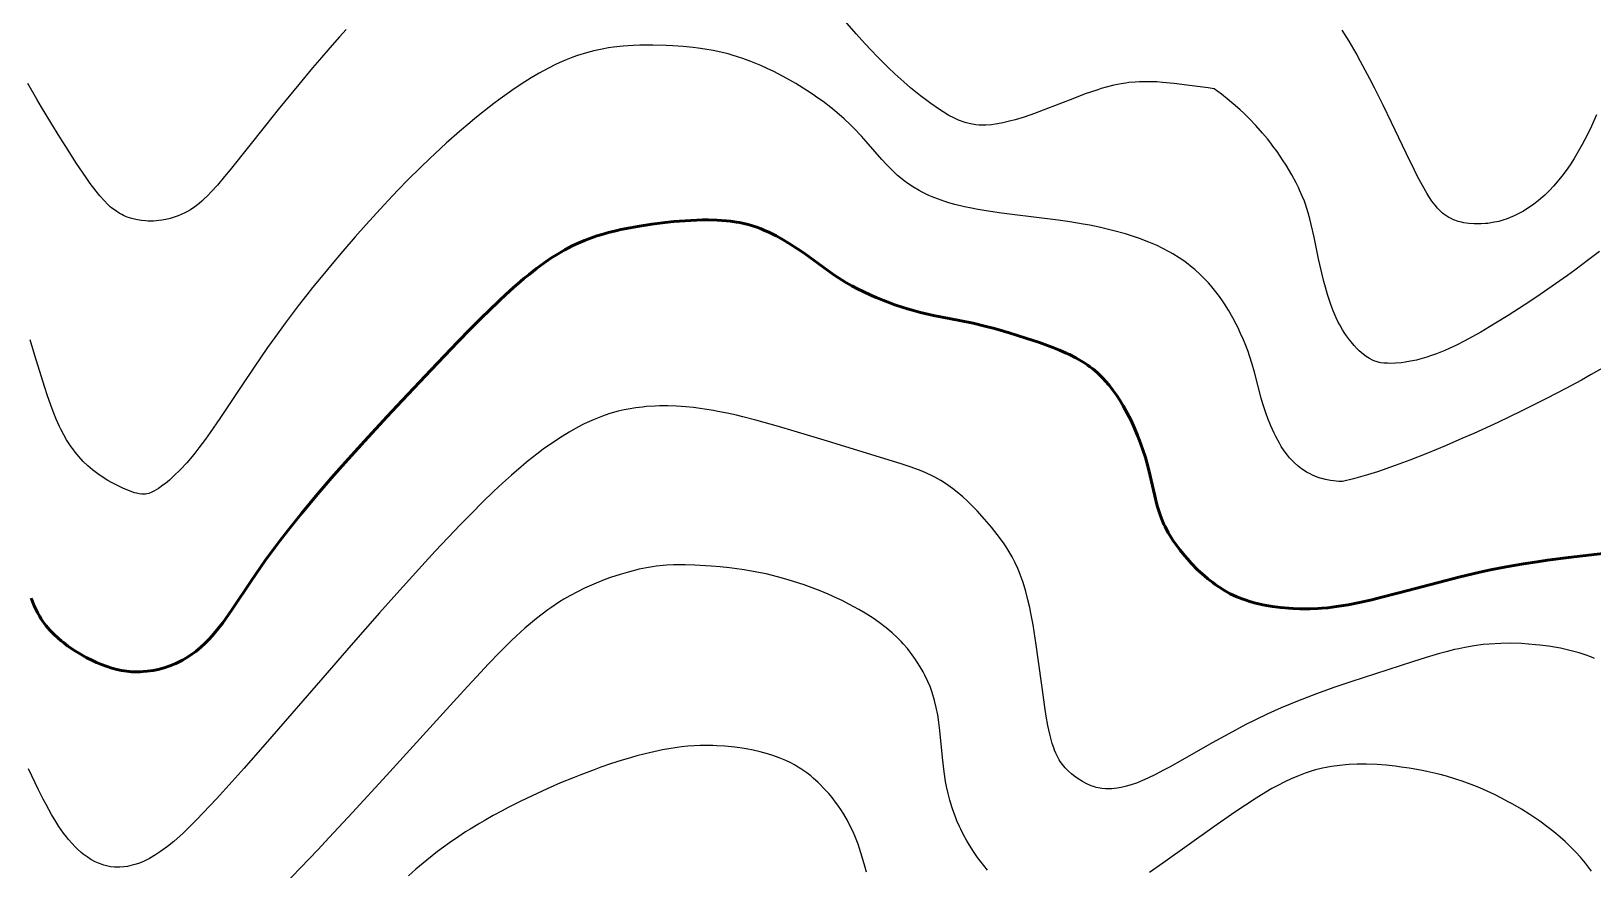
# Model space of a CAD drawing. Header units: metres. Extents: x 545098 to 555652, y 1854398 to 1862642.
# Drawn here: x 546805.4 to 547162.6, y 1859234.2 to 1859426 of the extents above; entities that cross this region are included whole.
import ezdxf

# ---------------------------------------------------------------- set-up
doc = ezdxf.new("R2010")
doc.units = ezdxf.units.M
doc.header["$LTSCALE"] = 6.8
doc.layers.add('1', color=7, linetype='Continuous', lineweight=25)
doc.layers.add('2', color=7, linetype='Continuous', lineweight=53)

msp = doc.modelspace()

# ---------------------------------------------------------------- linework, layer by layer
at = {"layer": '1'}
for points in [[(546877.43, 1859426.38), (546875.96, 1859424.75), (546873.69, 1859422.19), (546871.36, 1859419.5), (546869.78, 1859417.64), (546866.61, 1859413.84), (546861.93, 1859408.12), (546858.97, 1859404.44), (546850.89, 1859394.33), (546849.66, 1859392.83), (546848, 1859390.85), (546846.51, 1859389.19), (546845.81, 1859388.46), (546844.91, 1859387.58), (546844.47, 1859387.18), (546843.81, 1859386.62), (546842.83, 1859385.87), (546841.82, 1859385.2), (546841.14, 1859384.8), (546840.68, 1859384.56), (546839.75, 1859384.11), (546839.05, 1859383.82), (546838.58, 1859383.65), (546837.16, 1859383.2), (546836.21, 1859382.98), (546835.27, 1859382.81), (546834.64, 1859382.73), (546833.39, 1859382.62), (546832.16, 1859382.61), (546831.55, 1859382.64), (546830.65, 1859382.72), (546829.76, 1859382.86), (546829.32, 1859382.95), (546828.46, 1859383.17), (546827.39, 1859383.53), (546826.56, 1859383.89), (546826.15, 1859384.09), (546825.55, 1859384.43), (546824.66, 1859385), (546823.89, 1859385.57), (546823.5, 1859385.89), (546822.93, 1859386.41), (546822.07, 1859387.28), (546821.08, 1859388.41), (546820.25, 1859389.44), (546818.92, 1859391.22), (546817.96, 1859392.59), (546815.81, 1859395.79), (546813.31, 1859399.65), (546811.97, 1859401.78), (546809.88, 1859405.16), (546807.75, 1859408.69), (546806.7, 1859410.49), (546804.64, 1859414.09)], [(547066.81, 1859414.06), (547064.19, 1859414.31), (547062.88, 1859414.41), (547061.57, 1859414.47), (547060.91, 1859414.48), (547058.9, 1859414.45), (547057.88, 1859414.39), (547056.49, 1859414.26), (547055.78, 1859414.17), (547054.7, 1859414), (547053.04, 1859413.67), (547051.31, 1859413.23), (547050.13, 1859412.89), (547049.33, 1859412.64), (547047.72, 1859412.1), (547046.5, 1859411.67), (547044.04, 1859410.75), (547036.85, 1859407.95), (547034.86, 1859407.21), (547032.5, 1859406.4), (547030.48, 1859405.77), (547029.19, 1859405.42), (547027.64, 1859405.06), (547026.45, 1859404.84), (547025.87, 1859404.75), (547025.02, 1859404.64), (547023.78, 1859404.55), (547022.72, 1859404.55), (547022.2, 1859404.57), (547021.44, 1859404.64), (547020.3, 1859404.82), (547019.29, 1859405.07), (547018.78, 1859405.22), (547017.48, 1859405.71), (547016.41, 1859406.2), (547015.3, 1859406.78), (547014.01, 1859407.55), (547012.91, 1859408.26), (547011.15, 1859409.47), (547010.23, 1859410.15), (547008.79, 1859411.25), (547007.3, 1859412.45), (547006.53, 1859413.09), (547004.97, 1859414.44), (547002.95, 1859416.26), (547001.3, 1859417.83), (546999.21, 1859419.91), (546997.3, 1859421.91), (546995.39, 1859424.01), (546994.1, 1859425.46), (546991.54, 1859428.43)], [(547145.04, 1859384.01), (547144.58, 1859383.79), (547143.68, 1859383.41), (547142.79, 1859383.07), (547142.2, 1859382.87), (547141.05, 1859382.54), (547139.66, 1859382.24), (547138.59, 1859382.08), (547138.06, 1859382.02), (547137.04, 1859381.95), (547136.06, 1859381.94), (547135.43, 1859381.96), (547134.22, 1859382.06), (547133.09, 1859382.22), (547132.56, 1859382.33), (547131.79, 1859382.53), (547131.05, 1859382.78), (547130.7, 1859382.92), (547130, 1859383.24), (547129.67, 1859383.42), (547129.18, 1859383.72), (547128.54, 1859384.18), (547128.23, 1859384.43), (547127.77, 1859384.84), (547127.09, 1859385.52), (547126.5, 1859386.21), (547125.76, 1859387.19), (547125.08, 1859388.21), (547124.61, 1859388.97), (547123.61, 1859390.72), (547122.51, 1859392.8), (547121.7, 1859394.4), (547119.87, 1859398.16), (547116.51, 1859405.18), (547114.61, 1859409.09), (547112.61, 1859413.11), (547111.58, 1859415.13), (547109.48, 1859419.08), (547108.42, 1859420.99), (547106.83, 1859423.74), (547106.3, 1859424.61), (547105.24, 1859426.29)], [(546999.99, 1859396.67), (546998.46, 1859398.41), (546996.39, 1859400.8), (546995.32, 1859402), (546993.63, 1859403.81), (546992.73, 1859404.7), (546991.32, 1859406.02), (546989.67, 1859407.45), (546988.29, 1859408.56), (546986.51, 1859409.92), (546985.05, 1859410.97), (546984.31, 1859411.48), (546982.81, 1859412.47), (546980.29, 1859414.04), (546978.27, 1859415.2), (546976.26, 1859416.28), (546975.26, 1859416.79), (546973.77, 1859417.51), (546972.28, 1859418.18), (546971.53, 1859418.5), (546970.04, 1859419.1), (546968.18, 1859419.78), (546966.69, 1859420.27), (546965.94, 1859420.5), (546964.81, 1859420.82), (546963.11, 1859421.24), (546961.4, 1859421.61), (546959.49, 1859421.95), (546957.96, 1859422.18), (546956.8, 1859422.32), (546954.49, 1859422.55), (546952.19, 1859422.7), (546950.65, 1859422.77), (546947.6, 1859422.83), (546944.58, 1859422.8), (546943.09, 1859422.75), (546940.84, 1859422.6), (546938.6, 1859422.36), (546937.48, 1859422.21), (546935.98, 1859421.95), (546934.1, 1859421.55), (546932.4, 1859421.11), (546930.36, 1859420.47), (546929.33, 1859420.1), (546927.76, 1859419.49), (546926.17, 1859418.79), (546925.36, 1859418.41), (546923.7, 1859417.58), (546921.57, 1859416.41), (546919.8, 1859415.37), (546917.5, 1859413.91), (546915.33, 1859412.45), (546912.64, 1859410.54), (546911.25, 1859409.5), (546909.09, 1859407.84), (546906.85, 1859406.05), (546905.7, 1859405.1), (546903.35, 1859403.1), (546900.31, 1859400.41), (546897.79, 1859398.09), (546896.5, 1859396.87), (546894.53, 1859394.97), (546891.51, 1859391.95), (546889.44, 1859389.83), (546888.04, 1859388.36), (546885.21, 1859385.34), (546882.04, 1859381.85), (546879.5, 1859378.99), (546876.65, 1859375.7), (546873.85, 1859372.38), (546872.47, 1859370.71), (546869.76, 1859367.38), (546868.43, 1859365.71), (546866.5, 1859363.24), (546863.72, 1859359.58), (546861.12, 1859356.01), (546859.47, 1859353.69), (546856.39, 1859349.23), (546853.57, 1859345.01), (546848.58, 1859337.48), (546846.36, 1859334.24), (546845.3, 1859332.76), (546843.78, 1859330.74), (546842.82, 1859329.51), (546842.19, 1859328.75), (546840.98, 1859327.34), (546839.56, 1859325.79), (546837.98, 1859324.23), (546837.01, 1859323.36), (546836.11, 1859322.61), (546835.54, 1859322.17), (546834.5, 1859321.43), (546833.46, 1859320.81), (546832.98, 1859320.58), (546832.31, 1859320.32), (546831.87, 1859320.21), (546831.58, 1859320.16), (546831.01, 1859320.12), (546830.71, 1859320.12), (546830.11, 1859320.2), (546829.48, 1859320.34)], [(547164.1, 1859375.64), (547161.7, 1859373.8), (547158.48, 1859371.41), (547156.75, 1859370.16), (547154.02, 1859368.23), (547149.75, 1859365.29), (547146.84, 1859363.35), (547143.21, 1859361), (547140.35, 1859359.23), (547138.96, 1859358.39), (547136.93, 1859357.2), (547134.98, 1859356.11), (547133.13, 1859355.12), (547131.39, 1859354.25), (547129.76, 1859353.49), (547128.73, 1859353.04), (547126.79, 1859352.25), (547125.44, 1859351.77), (547124.6, 1859351.49), (547123.01, 1859351.02), (547122.27, 1859350.83), (547120.89, 1859350.53), (547119.63, 1859350.32), (547118.85, 1859350.22), (547117.44, 1859350.1), (547116.19, 1859350.06), (547115.62, 1859350.07), (547114.81, 1859350.12), (547114.07, 1859350.22), (547113.71, 1859350.29), (547113.03, 1859350.47), (547112.7, 1859350.58), (547112.22, 1859350.78), (547111.5, 1859351.15), (547110.71, 1859351.67), (547110.06, 1859352.17), (547109.16, 1859352.95), (547108.7, 1859353.4), (547107.99, 1859354.14), (547107.28, 1859354.97), (547106.93, 1859355.41), (547106.22, 1859356.37), (547105.87, 1859356.89), (547105.35, 1859357.71), (547104.68, 1859358.88), (547104.35, 1859359.5), (547103.87, 1859360.49), (547103.41, 1859361.53), (547103.18, 1859362.07), (547102.55, 1859363.77), (547101.89, 1859365.79), (547101.41, 1859367.48), (547101.07, 1859368.77), (547100.43, 1859371.38), (547099.85, 1859373.98), (547098.81, 1859378.89), (547098.17, 1859381.79), (547097.84, 1859383.15), (547097.47, 1859384.49), (547096.84, 1859386.47), (547096.6, 1859387.14), (547096.2, 1859388.15), (547095.6, 1859389.54), (547095.26, 1859390.26), (547094.7, 1859391.38), (547093.75, 1859393.15), (547092.41, 1859395.42), (547091.64, 1859396.62), (547090.37, 1859398.48), (547089.43, 1859399.77), (547088.93, 1859400.42), (547088.14, 1859401.4), (547087.03, 1859402.74), (547085.52, 1859404.43), (547084.05, 1859405.96), (547082.65, 1859407.33), (547081.91, 1859408.02), (547080.76, 1859409.04), (547078.94, 1859410.58), (547077.65, 1859411.6), (547075.96, 1859412.86), (547074.58, 1859413.06), (547069.76, 1859413.71), (547066.81, 1859414.06)], [(547163.45, 1859406.89), (547161.94, 1859403.65), (547160.73, 1859401.25), (547160.13, 1859400.11), (547159.23, 1859398.48), (547158.31, 1859396.94), (547157.39, 1859395.5), (547156.45, 1859394.14), (547155.51, 1859392.88), (547154.45, 1859391.57), (547153.6, 1859390.6), (547152.64, 1859389.58), (547151.57, 1859388.54), (547150.71, 1859387.78), (547150.07, 1859387.24), (547148.79, 1859386.26), (547147.52, 1859385.4), (547146.69, 1859384.89), (547146.13, 1859384.57), (547145.04, 1859384.01)], [(547149.72, 1859340.89), (547146.22, 1859339.15), (547140.83, 1859336.57), (547135.38, 1859334.06), (547132.65, 1859332.85), (547129.04, 1859331.29), (547124.59, 1859329.45), (547120.69, 1859327.92), (547117.34, 1859326.67), (547113.34, 1859325.29), (547111.05, 1859324.57), (547109.95, 1859324.24), (547107.83, 1859323.64), (547105.34, 1859323.03), (547104.47, 1859323.07), (547103.3, 1859323.19), (547102.59, 1859323.29), (547101.43, 1859323.52), (547100.61, 1859323.72), (547100.19, 1859323.84), (547099.57, 1859324.05), (547098.47, 1859324.5), (547097.93, 1859324.77), (547097.13, 1859325.21), (547096.35, 1859325.71), (547095.97, 1859325.98), (547095.21, 1859326.57), (547094.29, 1859327.39), (547093.24, 1859328.49), (547092.74, 1859329.09), (547092.01, 1859330.05), (547091.32, 1859331.08), (547090.88, 1859331.8), (547090.05, 1859333.32), (547089.66, 1859334.11), (547088.93, 1859335.75), (547088.26, 1859337.42), (547087.85, 1859338.55), (547087.13, 1859340.82), (547086.76, 1859342.09), (547085.21, 1859348.06), (547084.69, 1859349.87), (547084.08, 1859351.76), (547083.73, 1859352.74), (547083.04, 1859354.55), (547082.66, 1859355.47), (547082.03, 1859356.89), (547081.36, 1859358.32), (547081, 1859359.04), (547080.24, 1859360.47), (547079.22, 1859362.26), (547078.34, 1859363.66), (547077.88, 1859364.35), (547077.17, 1859365.36), (547076.06, 1859366.83), (547075.13, 1859367.95), (547074.65, 1859368.49), (547073.92, 1859369.28), (547072.77, 1859370.41), (547071.57, 1859371.5), (547070.95, 1859372.02), (547069.66, 1859373.02), (547069, 1859373.5), (547067.97, 1859374.2), (547066.55, 1859375.09), (547065.81, 1859375.51), (547064.1, 1859376.42), (547062.91, 1859376.99), (547061.06, 1859377.8), (547058.89, 1859378.63), (547057.08, 1859379.24), (547055.68, 1859379.68), (547052.75, 1859380.48), (547049.66, 1859381.19), (547047.5, 1859381.63), (547046.02, 1859381.9), (547042.97, 1859382.4), (547040.28, 1859382.79), (547034.74, 1859383.5), (547029.78, 1859384.11), (547027.34, 1859384.43), (547023.8, 1859384.95), (547021.54, 1859385.33), (547020.45, 1859385.53), (547018.88, 1859385.86), (547016.65, 1859386.4), (547015.26, 1859386.8), (547014.37, 1859387.08), (547012.67, 1859387.67), (547011.46, 1859388.15), (547010.69, 1859388.49), (547009.22, 1859389.2), (547008.52, 1859389.57), (547007.18, 1859390.36), (547005.91, 1859391.21), (547005.1, 1859391.8), (547004.58, 1859392.21), (547003.56, 1859393.06), (547002.33, 1859394.21), (547001.01, 1859395.55), (546999.99, 1859396.67)], [(546829.48, 1859320.34), (546829.03, 1859320.47), (546828.05, 1859320.81), (546826.35, 1859321.52), (546825.42, 1859321.96), (546823.95, 1859322.73), (546822.94, 1859323.31), (546821.66, 1859324.1), (546820.65, 1859324.8), (546819.41, 1859325.74), (546818.34, 1859326.65), (546817.33, 1859327.62), (546816.28, 1859328.77), (546815.49, 1859329.74), (546814.92, 1859330.5), (546814.56, 1859331.01), (546813.52, 1859332.61), (546812.88, 1859333.73), (546812.27, 1859334.88), (546811.88, 1859335.66), (546811.15, 1859337.27), (546810.57, 1859338.67), (546810.2, 1859339.63), (546809.14, 1859342.63), (546808.45, 1859344.75), (546806.28, 1859351.85), (546805.17, 1859355.41)], [(547166.52, 1859349.93), (547162.23, 1859347.5), (547159.97, 1859346.25), (547156.43, 1859344.35), (547152.01, 1859342.05), (547149.72, 1859340.89)], [(547039.27, 1859262.11), (547038.92, 1859263.16), (547038.75, 1859263.72), (547038.44, 1859264.94), (547038.14, 1859266.28), (547037.95, 1859267.25), (547037.57, 1859269.4), (547037.25, 1859271.42), (547036.61, 1859275.94), (547035.74, 1859282.44), (547035.28, 1859285.67), (547034.81, 1859288.77), (547034.56, 1859290.23), (547034.05, 1859292.96), (547033.79, 1859294.23), (547033.38, 1859296.02), (547032.89, 1859297.87), (547032.27, 1859299.91), (547031.83, 1859301.18), (547031.37, 1859302.38), (547031.04, 1859303.16), (547030.36, 1859304.63), (547029.74, 1859305.83), (547029.31, 1859306.6), (547028.4, 1859308.09), (547027.92, 1859308.82), (547026.91, 1859310.24), (547025.83, 1859311.64), (547025.08, 1859312.57), (547023.48, 1859314.43), (547021.77, 1859316.31), (547020.87, 1859317.25), (547019.46, 1859318.64), (547018.48, 1859319.54), (547017.2, 1859320.63), (547016.14, 1859321.46), (547014.76, 1859322.44), (547013.46, 1859323.25), (547012.12, 1859324), (547011.21, 1859324.46), (547009.32, 1859325.3), (547008.36, 1859325.68), (547006.41, 1859326.4), (547004.42, 1859327.06), (546986.77, 1859332.51), (546979.89, 1859334.59), (546976.34, 1859335.62), (546971.11, 1859337.07), (546968.14, 1859337.83), (546966.69, 1859338.18), (546964.56, 1859338.66), (546962.47, 1859339.09), (546961.45, 1859339.28), (546959.42, 1859339.62), (546958.42, 1859339.77), (546956.92, 1859339.96), (546955.17, 1859340.14), (546953, 1859340.29), (546951.05, 1859340.35), (546949.1, 1859340.34), (546948.13, 1859340.3), (546946.17, 1859340.16), (546945.19, 1859340.07), (546943.71, 1859339.88), (546941.93, 1859339.59), (546941.03, 1859339.41), (546939.66, 1859339.1), (546938.26, 1859338.72), (546937.54, 1859338.5), (546936.07, 1859338), (546935.32, 1859337.72), (546934.16, 1859337.25), (546932.57, 1859336.53), (546931.74, 1859336.13), (546930.47, 1859335.47), (546928.48, 1859334.36), (546926.83, 1859333.35), (546924.64, 1859331.92), (546922.54, 1859330.42), (546921.06, 1859329.31), (546919.11, 1859327.76), (546917.46, 1859326.4), (546915.29, 1859324.51), (546913.2, 1859322.63), (546911.24, 1859320.81), (546908.65, 1859318.31), (546906.17, 1859315.84), (546903.54, 1859313.15), (546900.75, 1859310.23), (546897.81, 1859307.09), (546894.75, 1859303.77), (546888.37, 1859296.69), (546885.1, 1859293.02), (546878.52, 1859285.55), (546872.08, 1859278.16), (546860.42, 1859264.73), (546854.11, 1859257.52), (546851.39, 1859254.46), (546847.8, 1859250.48), (546844.7, 1859247.16), (546843.32, 1859245.73)], [(547004.86, 1859285.91), (547004.36, 1859286.46), (547003.57, 1859287.26), (547002.31, 1859288.44), (547000.95, 1859289.59), (546999.33, 1859290.82), (546997.97, 1859291.76), (546996.19, 1859292.9), (546994.72, 1859293.78), (546992.43, 1859295.03), (546990.87, 1859295.82), (546989.81, 1859296.32), (546987.68, 1859297.28), (546985.86, 1859298.04), (546984.65, 1859298.52), (546982.21, 1859299.41), (546980.99, 1859299.82), (546978.56, 1859300.58), (546976.14, 1859301.25), (546973.48, 1859301.9), (546971.38, 1859302.34), (546968.48, 1859302.84), (546966.24, 1859303.16), (546965.14, 1859303.29), (546963, 1859303.51), (546960.96, 1859303.68), (546959.66, 1859303.77), (546957.2, 1859303.91), (546954.95, 1859304), (546953.89, 1859304.02), (546952.32, 1859304.01), (546950.76, 1859303.93), (546949.97, 1859303.87), (546948.34, 1859303.69), (546947.48, 1859303.56), (546946.15, 1859303.32), (546944.46, 1859302.96), (546942.22, 1859302.4), (546940.1, 1859301.79), (546937.93, 1859301.07), (546936.83, 1859300.68), (546934.64, 1859299.82), (546933.55, 1859299.36), (546931.93, 1859298.63), (546930.35, 1859297.84), (546928.62, 1859296.91), (546927.27, 1859296.11), (546926.26, 1859295.49), (546924.27, 1859294.16), (546923.61, 1859293.69), (546922.29, 1859292.71), (546920.98, 1859291.69), (546920.1, 1859290.97), (546918.34, 1859289.47), (546916.32, 1859287.64), (546915.28, 1859286.66), (546913.66, 1859285.07), (546912.51, 1859283.91), (546910.03, 1859281.35), (546907.24, 1859278.38), (546905.17, 1859276.14), (546900.41, 1859270.93), (546886.69, 1859255.82), (546878.89, 1859247.31), (546873.58, 1859241.6), (546870.94, 1859238.79), (546867.02, 1859234.66), (546863.2, 1859230.7)], [(547024.17, 1859234.14), (547023.28, 1859235.22), (547022.42, 1859236.33), (547021.87, 1859237.09), (547020.8, 1859238.64), (547019.8, 1859240.23), (547019.33, 1859241.04), (547018.66, 1859242.27), (547018.02, 1859243.52), (547017.72, 1859244.16), (547017.15, 1859245.44), (547016.88, 1859246.09), (547016.5, 1859247.08), (547016.03, 1859248.43), (547015.51, 1859250.14), (547015.11, 1859251.72), (547014.76, 1859253.33), (547014.56, 1859254.42), (547014.22, 1859256.62), (547013.83, 1859259.91), (547013.22, 1859266.09), (547012.91, 1859268.53), (547012.74, 1859269.68), (547012.42, 1859271.34), (547012.04, 1859272.96), (547011.48, 1859274.8), (547010.99, 1859276.13), (547010.48, 1859277.33), (547009.79, 1859278.78), (547009.4, 1859279.52), (547008.77, 1859280.63), (547008.07, 1859281.75), (547007.7, 1859282.31), (547006.91, 1859283.43), (547006.48, 1859283.99), (547005.81, 1859284.82), (547004.86, 1859285.91)], [(547162.96, 1859282.58), (547162.12, 1859282.92), (547160.86, 1859283.4), (547159.43, 1859283.87), (547158.25, 1859284.2), (547156.42, 1859284.65), (547155.15, 1859284.91), (547154.27, 1859285.07), (547152.44, 1859285.36), (547150.49, 1859285.61), (547149.48, 1859285.72), (547147.9, 1859285.86), (547146.28, 1859285.97), (547143.75, 1859286.04), (547141.57, 1859286.02), (547138.88, 1859285.87), (547137.51, 1859285.74), (547135.43, 1859285.47), (547133.32, 1859285.1), (547131.9, 1859284.81), (547130.94, 1859284.59), (547129, 1859284.11), (547127.52, 1859283.71), (547124.48, 1859282.83), (547121.32, 1859281.84), (547107.22, 1859277.23), (547103.34, 1859275.91), (547099.38, 1859274.49), (547097.37, 1859273.74), (547094.68, 1859272.68), (547093.33, 1859272.13), (547091.31, 1859271.27), (547088.27, 1859269.9), (547085.24, 1859268.45), (547083.24, 1859267.44), (547079.32, 1859265.37), (547075.55, 1859263.28), (547068.7, 1859259.39), (547065.74, 1859257.73), (547064.4, 1859257), (547062.58, 1859256.05), (547060.81, 1859255.19), (547059.56, 1859254.64), (547058.18, 1859254.08), (547057.2, 1859253.74), (547055.92, 1859253.36), (547054.69, 1859253.08), (547053.81, 1859252.94), (547052.59, 1859252.79), (547052, 1859252.75), (547051.15, 1859252.75), (547050.31, 1859252.82), (547049.88, 1859252.89), (547049.01, 1859253.09), (547048.57, 1859253.22), (547047.87, 1859253.47), (547047, 1859253.84), (547046.55, 1859254.06), (547045.87, 1859254.43), (547044.84, 1859255.07), (547043.82, 1859255.8), (547043.32, 1859256.2), (547042.68, 1859256.78), (547041.92, 1859257.55), (547041.29, 1859258.3), (547040.78, 1859259.02), (547040.54, 1859259.39), (547040.2, 1859259.98), (547039.74, 1859260.93), (547039.45, 1859261.62), (547039.27, 1859262.11)], [(546996.44, 1859233.67), (546996.08, 1859235.06), (546995.49, 1859237.1), (546994.86, 1859239.1), (546994.52, 1859240.07), (546993.79, 1859241.98), (546993.39, 1859242.9), (546992.76, 1859244.25), (546992.09, 1859245.55), (546991.29, 1859246.93), (546990.61, 1859248), (546990.08, 1859248.78), (546988.98, 1859250.26), (546988.6, 1859250.74), (546987.82, 1859251.66), (546987.03, 1859252.55), (546985.4, 1859254.2), (546984.29, 1859255.22), (546983.72, 1859255.7), (546982.84, 1859256.4), (546981.93, 1859257.05), (546981.45, 1859257.37), (546980.47, 1859257.98), (546979.96, 1859258.27), (546979.16, 1859258.69), (546978.04, 1859259.23), (546976.52, 1859259.85), (546975.05, 1859260.37), (546973.8, 1859260.76), (546972.13, 1859261.21), (546970.55, 1859261.57), (546968.9, 1859261.89), (546968.05, 1859262.03), (546966.31, 1859262.28), (546964.06, 1859262.51), (546962.22, 1859262.62), (546961.29, 1859262.65), (546959.87, 1859262.67), (546958.45, 1859262.65), (546957.02, 1859262.59), (546955.59, 1859262.48), (546954.15, 1859262.33), (546953.18, 1859262.21), (546951.25, 1859261.92), (546949.79, 1859261.66), (546948.81, 1859261.46), (546945.87, 1859260.8), (546943.9, 1859260.28), (546941.92, 1859259.72), (546940.59, 1859259.32), (546937.92, 1859258.46), (546935.66, 1859257.68), (546934.14, 1859257.13), (546931.09, 1859255.98), (546929.56, 1859255.37), (546926.5, 1859254.1), (546923.42, 1859252.75), (546919.99, 1859251.17), (546917.25, 1859249.84), (546914.5, 1859248.46), (546913.12, 1859247.75), (546911.05, 1859246.63), (546908.98, 1859245.46), (546907.93, 1859244.84), (546905.84, 1859243.57), (546904.78, 1859242.9), (546903.19, 1859241.85), (546901.05, 1859240.38), (546898.35, 1859238.39), (546895.88, 1859236.45), (546893.37, 1859234.35), (546891.69, 1859232.87)], [(547127.65, 1859256.02), (547126.64, 1859256.27), (547124.61, 1859256.73), (547123.58, 1859256.94), (547121.51, 1859257.33), (547120.59, 1859257.48), (547118.74, 1859257.75), (547117.36, 1859257.93), (547115.31, 1859258.14), (547113.28, 1859258.29), (547110.82, 1859258.39), (547108.68, 1859258.39), (547106.86, 1859258.32), (547105.98, 1859258.26), (547104.68, 1859258.13), (547102.79, 1859257.87), (547101.56, 1859257.65), (547100.76, 1859257.47), (547099.17, 1859257.08), (547098.38, 1859256.85), (547096.82, 1859256.34), (547095.27, 1859255.76), (547093.55, 1859255.03), (547092.16, 1859254.37), (547090.39, 1859253.45), (547089.19, 1859252.8), (547086.78, 1859251.38), (547085.57, 1859250.63), (547083.14, 1859249.06), (547080.71, 1859247.42), (547075.93, 1859244.07), (547064.24, 1859235.74), (547061.19, 1859233.6)], [(546843.32, 1859245.73), (546841.4, 1859243.81), (546840.23, 1859242.69), (546839.48, 1859242), (546838.06, 1859240.75), (546836.56, 1859239.54), (546835, 1859238.39), (546833.83, 1859237.63), (546832.46, 1859236.83), (546831.43, 1859236.32), (546830.94, 1859236.1), (546829.99, 1859235.72), (546829.1, 1859235.43), (546828.53, 1859235.27), (546827.45, 1859235.03), (546826.59, 1859234.9), (546825.69, 1859234.83), (546824.5, 1859234.83), (546823.54, 1859234.94), (546822.62, 1859235.13), (546822.02, 1859235.3), (546821.63, 1859235.43), (546820.84, 1859235.74), (546820.06, 1859236.09), (546819.08, 1859236.62), (546818.2, 1859237.19), (546817.3, 1859237.85), (546816.85, 1859238.22), (546815.93, 1859239.04), (546815.47, 1859239.49), (546814.76, 1859240.23), (546813.91, 1859241.21), (546813.47, 1859241.75), (546812.8, 1859242.62), (546811.75, 1859244.13), (546811.02, 1859245.28), (546810.05, 1859246.9), (546808.8, 1859249.15), (546808.13, 1859250.42), (546807.08, 1859252.51), (546804.76, 1859257.37)], [(547162.29, 1859233.92), (547160.87, 1859235.79), (547159.77, 1859237.1), (547158.71, 1859238.27), (547157.58, 1859239.43), (547156.24, 1859240.7), (547155.12, 1859241.7), (547153.63, 1859242.93), (547152.39, 1859243.9), (547150.44, 1859245.34), (547149.08, 1859246.27), (547148.15, 1859246.88), (547146.24, 1859248.08), (547144.25, 1859249.25), (547143.23, 1859249.82), (547141.67, 1859250.65), (547140.06, 1859251.46), (547139.24, 1859251.85), (547137.56, 1859252.61), (547136.7, 1859252.98), (547135.39, 1859253.51), (547132.68, 1859254.51), (547131.28, 1859254.97), (547129.12, 1859255.62), (547127.65, 1859256.02)]]:
    msp.add_lwpolyline(points, dxfattribs=at)
at = {"layer": '2'}
for points in [[(546828.39, 1859279.55), (546829.25, 1859279.52), (546830.43, 1859279.53), (546831.02, 1859279.56), (546831.92, 1859279.64), (546833.3, 1859279.84), (546834.42, 1859280.06), (546835.84, 1859280.44), (546837.15, 1859280.87), (546838.47, 1859281.41), (546839.14, 1859281.73), (546840.04, 1859282.19), (546841.16, 1859282.85), (546842.17, 1859283.53), (546843.07, 1859284.2), (546844.2, 1859285.13), (546845.21, 1859286.06), (546846.21, 1859287.08), (546847.21, 1859288.21), (546848.2, 1859289.43), (546849.21, 1859290.75), (546849.89, 1859291.69), (546851.29, 1859293.7), (546855.77, 1859300.37), (546858.95, 1859304.95), (546861.12, 1859307.94), (546862.29, 1859309.5), (546864.15, 1859311.92), (546867.21, 1859315.74), (546870.93, 1859320.18), (546874.1, 1859323.85), (546876.57, 1859326.64), (546881.64, 1859332.28), (546886.81, 1859337.89), (546890.23, 1859341.56), (546896.86, 1859348.58), (546903, 1859354.98), (546905.88, 1859357.93), (546908.65, 1859360.7), (546909.99, 1859362.02), (546912.59, 1859364.52), (546913.86, 1859365.7), (546915.71, 1859367.38), (546917.31, 1859368.78), (546918.1, 1859369.45), (546919.27, 1859370.41), (546920.98, 1859371.76), (546922.66, 1859373), (546924.29, 1859374.12), (546925.9, 1859375.12), (546927.46, 1859376.02), (546929.16, 1859376.91), (546930.49, 1859377.54), (546931.95, 1859378.16), (546933.53, 1859378.77), (546934.77, 1859379.2), (546935.68, 1859379.49), (546937.45, 1859379.99), (546939.16, 1859380.41), (546940.26, 1859380.66), (546942.39, 1859381.08), (546944.1, 1859381.39), (546947.33, 1859381.9), (546950.38, 1859382.29), (546952.36, 1859382.49), (546953.66, 1859382.6), (546956.28, 1859382.76), (546958.95, 1859382.86), (546960.3, 1859382.87), (546962.33, 1859382.82), (546964.37, 1859382.69), (546965.38, 1859382.57), (546966.73, 1859382.38), (546967.4, 1859382.26), (546968.41, 1859382.05), (546969.4, 1859381.8), (546970.39, 1859381.51), (546971.37, 1859381.18), (546972.34, 1859380.82), (546972.98, 1859380.56), (546974.24, 1859379.99), (546975.8, 1859379.21), (546977.01, 1859378.54), (546978.79, 1859377.48), (546980.7, 1859376.24), (546982.17, 1859375.23), (546987.64, 1859371.28), (546989.24, 1859370.18), (546990.9, 1859369.11), (546991.76, 1859368.58), (546993.12, 1859367.8), (546994.55, 1859367.04), (546995.54, 1859366.54), (546997.59, 1859365.58), (546998.64, 1859365.13), (547000.78, 1859364.26), (547002.95, 1859363.46), (547004.87, 1859362.82), (547005.82, 1859362.52), (547007.23, 1859362.12), (547008.78, 1859361.71)], [(547127.25, 1859299.98), (547118.21, 1859297.58), (547114.03, 1859296.5), (547112.05, 1859296.02), (547109.24, 1859295.38), (547106.63, 1859294.87), (547105, 1859294.59), (547103.96, 1859294.44), (547101.98, 1859294.19), (547100.58, 1859294.06), (547099.68, 1859294), (547097.96, 1859293.92), (547097.13, 1859293.9), (547095.54, 1859293.91), (547094.03, 1859293.97), (547093.05, 1859294.04), (547091.16, 1859294.22), (547089.32, 1859294.47), (547088.42, 1859294.61), (547087.1, 1859294.86), (547085.8, 1859295.15), (547085.16, 1859295.31), (547083.9, 1859295.67), (547083.28, 1859295.87), (547082.36, 1859296.2), (547081.14, 1859296.69), (547079.66, 1859297.39), (547078.34, 1859298.12), (547077.05, 1859298.93), (547076.2, 1859299.52), (547075.64, 1859299.93), (547074.55, 1859300.8), (547073.74, 1859301.47), (547073.22, 1859301.93), (547072.2, 1859302.88), (547070.75, 1859304.35), (547069.84, 1859305.34), (547069.26, 1859306.01), (547068.18, 1859307.33), (547067.1, 1859308.79), (547066.6, 1859309.51), (547065.92, 1859310.59), (547065.49, 1859311.31), (547064.73, 1859312.75), (547064.5, 1859313.24), (547064.07, 1859314.22), (547063.68, 1859315.22), (547063.44, 1859315.89), (547063.01, 1859317.28), (547062.79, 1859318.08), (547062.38, 1859319.73), (547061.58, 1859323.34), (547061.12, 1859325.31), (547060.56, 1859327.41), (547060.24, 1859328.52), (547059.69, 1859330.26), (547058.91, 1859332.43), (547058.47, 1859333.55), (547057.75, 1859335.26), (547056.96, 1859336.98), (547056.54, 1859337.84), (547055.64, 1859339.54), (547055.16, 1859340.38), (547054.42, 1859341.61), (547053.73, 1859342.68), (547052.82, 1859343.96), (547051.97, 1859345.06), (547051.08, 1859346.1), (547050.62, 1859346.59), (547050.15, 1859347.06), (547049.19, 1859347.96), (547048.2, 1859348.78), (547047.53, 1859349.3), (547047.07, 1859349.63), (547046.14, 1859350.25), (547045.07, 1859350.9), (547044.35, 1859351.31), (547042.88, 1859352.07), (547042.13, 1859352.42), (547040.62, 1859353.08), (547039.09, 1859353.7), (547036, 1859354.82), (547032.91, 1859355.86), (547029.08, 1859357.06), (547025.7, 1859358.02), (547023.5, 1859358.6), (547020.84, 1859359.23), (547017.76, 1859359.87), (547013.79, 1859360.62), (547011.81, 1859361.02), (547009.8, 1859361.46), (547008.78, 1859361.71)], [(547166.86, 1859306.82), (547157.05, 1859305.65), (547152.25, 1859305.02), (547149.86, 1859304.68), (547146.69, 1859304.2), (547142.73, 1859303.52), (547139.15, 1859302.82), (547136.76, 1859302.31), (547135.16, 1859301.95), (547131.97, 1859301.19), (547127.25, 1859299.98)], [(546805.39, 1859296.34), (546806.1, 1859294.6), (546806.83, 1859293.12), (546807.36, 1859292.18), (546807.65, 1859291.71), (546808.1, 1859291.03), (546808.75, 1859290.14), (546809.66, 1859289.06), (546810.56, 1859288.12), (546811.56, 1859287.19), (546812.28, 1859286.58), (546812.77, 1859286.19), (546813.81, 1859285.41), (546814.61, 1859284.85), (546815.16, 1859284.49), (546816.85, 1859283.45), (546818.01, 1859282.81), (546819.57, 1859282.03), (546820.36, 1859281.67), (546821.52, 1859281.19), (546822.55, 1859280.8), (546823.82, 1859280.39), (546824.96, 1859280.08), (546826.1, 1859279.84), (546826.67, 1859279.74), (546827.81, 1859279.6), (546828.39, 1859279.55)]]:
    msp.add_lwpolyline(points, dxfattribs=at)

doc.saveas('drawing.dxf')
